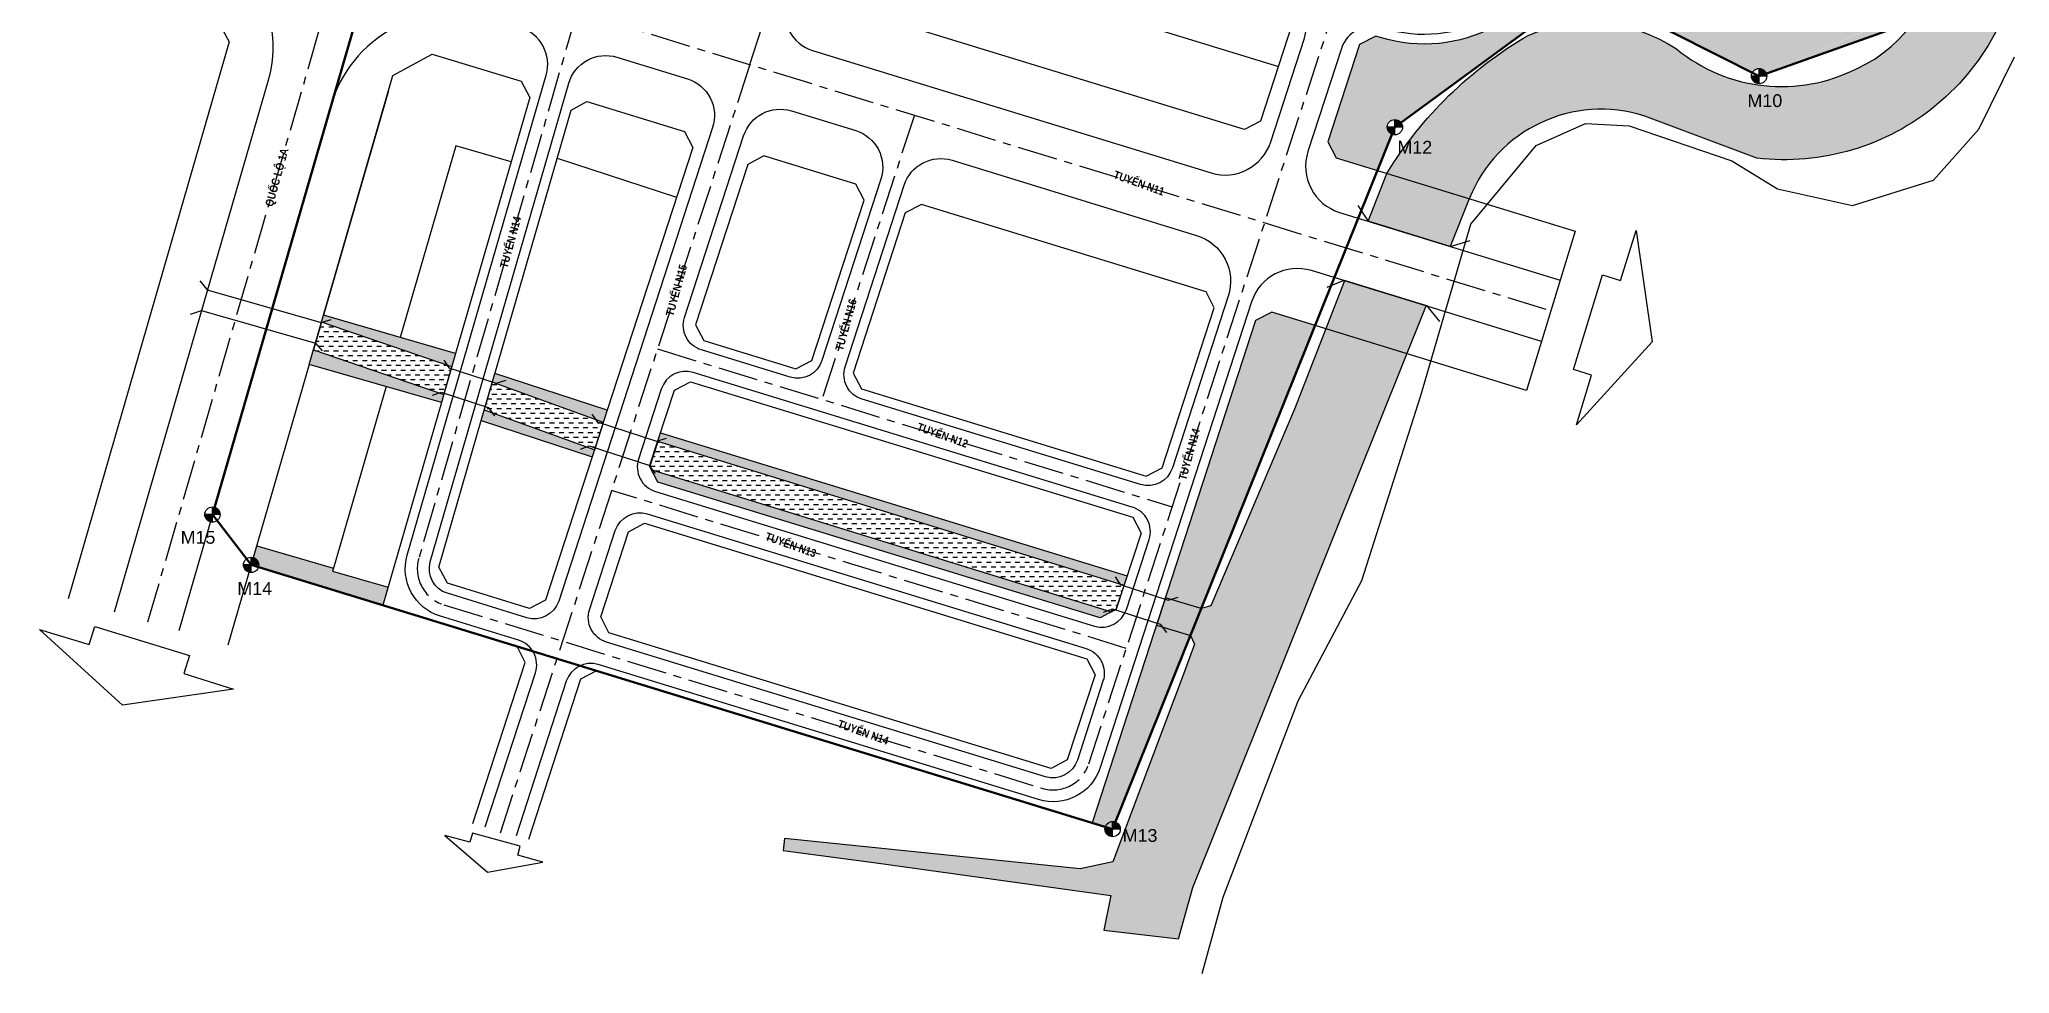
# Model space of a CAD drawing. Header units: metres. Extents: x 585742 to 586666, y 1565908 to 1566766.
# Drawn here: x 585742 to 586358, y 1565908 to 1566200 of the extents above; entities that cross this region are included whole.
import ezdxf
from ezdxf.enums import TextEntityAlignment as Align

# ---------------------------------------------------------------- set-up
doc = ezdxf.new("R2010")
doc.units = ezdxf.units.M
doc.linetypes.add('CENTER', pattern=[2, 1.25, -0.25, 0.25, -0.25])
for name, color, linetype in [('1.toado RG-IDC', 7, 'Continuous'), ('center', 234, 'CENTER'), ('GHI-CHUS', 7, 'Continuous'), ('QHCT_Cây xanh đô thị', 72, 'Continuous'), ('QHCT_Mặt nước', 152, 'Continuous'), ('QHCT_Đất cây xanh chuyên đề', 94, 'Continuous'), ('redline', 1, 'Continuous')]:
    doc.layers.add(name, color=color, linetype=linetype)
doc.layers.add('4-TEXT', color=7, linetype='Continuous', lineweight=13)
doc.layers.add('QH_Ranh giới lập quy hoạch', color=1, linetype='QH_Ranh giới lập quy hoạch', lineweight=70)
doc.styles.add('AvantH', font='')
doc.styles.add('tu', font='', dxfattribs={"height": 50})
doc.styles.add('Wingding', font='wingding.ttf')
doc.styles.get('AvantH').set_extended_font_data('.VnAvantH', bold=True)
doc.styles.get('tu').set_extended_font_data('.VnArialH')
doc.linetypes.add('QH_Ranh giới lập quy hoạch', pattern='A,1.035069,["l",Wingding,S=1.5,R=0,X=0,Y=-0.68],2.464931', length=3.5)
pattern_1 = [(49.99999999999999, (0, 0), (1.291068328681356, -0.1129538429686712), [0.135, -1.485]), (355, (0, 0), (-0.2497524005034, 1.353945840660021), [0.108, -1.188]), (100.4514, (0.1075890240026638, -0.009412812069058418), (1.041316887085239, 1.240991175709717), [0.114732342, -1.2620558016]), (46.18420000000001, (0, 0.3600000001024455), (1.92103388752616, -0.2979342257922326), [0.2025, -2.2275]), (96.6356, (0.1600861409679055, 0.3351720473729074), (1.682392869987666, 1.753412167620795), [0.1720985184, -1.8930834]), (351.1842, (0, 0.3600000001024455), (1.682391501240529, 1.753413481665584), [0.162, -1.782]), (21, (0.1800000000512227, 0.2700000000186265), (1.074432693813231, -0.7247140031976098), [0.135, -1.485]), (326.0000000000001, (0.1800000000512227, 0.2700000000186265), (0.4379675974588471, 1.305270081084335), [0.108, -1.188]), (71.4514, (0.2695360194193199, 0.2096071091946214), (1.512400731446682, 0.5805548940779143), [0.114732342, -1.2620558016]), (37.50000000000001, (0, 0), (0.0218877395711232, 0.5992089368963607), [0, -1.1736, 0, -1.206, 0, -1.1925]), (7.499999999999999, (0, 0), (0.4735251673958675, 0.7099410813882484), [0, -0.6876, 0, -1.1466, 0, -0.4545]), (327.5, (-0.4013999999733642, 0), (0.9608803851103364, -0.04059876912188364), [0, -0.45, 0, -1.404, 0, -1.863]), (317.5, (-0.5814000000245869, 0), (1.049735104816295, 0.1801889681981717), [0, -0.585, 0, -0.9323999999999999, 0, -1.323])]
pattern_2 = [(0, (0, -2000), (1.5, 1.5), [1.5, -1.5])]
pattern_3 = [(49.99999999999999, (0, -2000), (1.291068328681356, -0.1129538429686712), [0.135, -1.485]), (355, (0, -2000), (-0.2497524005034, 1.353945840660021), [0.108, -1.188]), (100.4514, (0.1075890240026638, -2000.009412812069), (1.041316887085239, 1.240991175709717), [0.1147323419999999, -1.262055801599999]), (46.18420000000001, (0, -1999.639999999898), (1.92103388752616, -0.2979342257922326), [0.2025, -2.2275]), (96.6356, (0.1600861409679055, -1999.664827952627), (1.682392869987666, 1.753412167620795), [0.1720985184, -1.8930834]), (351.1842, (0, -1999.639999999898), (1.682391501240529, 1.753413481665584), [0.162, -1.782]), (21, (0.1800000000512227, -1999.729999999981), (1.074432693813231, -0.7247140031976098), [0.135, -1.485]), (326.0000000000001, (0.1800000000512227, -1999.729999999981), (0.4379675974588471, 1.305270081084335), [0.108, -1.188]), (71.4514, (0.2695360194193199, -1999.790392890805), (1.512400731446682, 0.5805548940779143), [0.114732342, -1.2620558016]), (37.50000000000001, (0, -2000), (0.0218877395711232, 0.5992089368963607), [0, -1.1736, 0, -1.206, 0, -1.1925]), (7.499999999999999, (0, -2000), (0.4735251673958675, 0.7099410813882484), [0, -0.6876, 0, -1.1466, 0, -0.4545]), (327.5, (-0.4013999999733642, -2000), (0.9608803851103361, -0.04059876912188356), [0, -0.45, 0, -1.404, 0, -1.863]), (317.5, (-0.5814000000245869, -2000), (1.049735104816295, 0.1801889681981719), [0, -0.585, 0, -0.9323999999999999, 0, -1.323])]

# ---------------------------------------------------------------- blocks, each defined once
blk = doc.blocks.new('moc1')
h = blk.add_hatch(color=256)
h.dxf.hatch_style = 1
h.paths.add_polyline_path([(0, -5.587935447692871e-09), (1.196016611065716, -1.862645149230957e-09, 0.4142135623730951), (4.656612873077393e-10, 1.196016604080796)])
h.paths.add_polyline_path([(0, -5.587935447692871e-09), (-1.196016611531377, -3.725290298461914e-09, 0.4142135630691043), (0, -1.196016615256667)])
at = {"linetype": 'Continuous'}
for points in [[(1.196016611065716, 5.587935447692871e-09), (-1.196016611531377, 3.725290298461914e-09)], [(4.656612873077393e-10, -1.196016602218151), (4.656612873077393e-10, 1.196016613394022)]]:
    blk.add_lwpolyline(points, dxfattribs=at)
blk.add_circle((0, 0), 1.196016611408292, dxfattribs=at)

msp = doc.modelspace()

# ---------------------------------------------------------------- hatches: boundary and pattern name
at = {"layer": 'QHCT_Cây xanh đô thị'}
h = msp.add_hatch(dxfattribs=at)
h.set_pattern_fill('AR-CONC', color=256, scale=0.18, style=0)
h.set_pattern_definition(pattern_1)
edge = h.paths.add_edge_path()
edge.add_line((586321.5579736363, 1566206.886414631), (586345.15581518, 1566311.665031061))
edge.add_arc((586345.6813758363, 1566313.998613914), 2.392033222816584, 69.82772124010239, 257.3078267510392, ccw=False)
edge.add_line((586346.5062543572, 1566316.243919765), (586360.9031854324, 1566355.432130833))
edge.add_arc((586361.7280639532, 1566357.677436684), 2.392033222816584, 37.774016883437525, 249.827721244643, ccw=False)
edge.add_line((586363.61880566, 1566359.142673436), (586417.1989139923, 1566400.664761614))
edge.add_arc((586419.0896556991, 1566402.129998365), 2.392033222816585, 6.016612112044527, 217.7740168790293, ccw=False)
edge.add_line((586421.4685125194, 1566402.380723649), (586483.6396672088, 1566408.933400655))
edge.add_arc((586486.0185240291, 1566409.184125938), 2.392033222816584, 30.59624086889579, 186.016612100952, ccw=False)
edge.add_line((586488.0775274383, 1566410.40163483), (586545.764566679, 1566444.512546382))
edge.add_arc((586547.823570088, 1566445.730055273), 2.392033222816584, 45.45941508711752, 210.5962408717345, ccw=False)
edge.add_line((586549.5013764264, 1566447.434986013), (586598.3221936619, 1566497.045069259))
edge.add_arc((586600, 1566498.75), 2.392033222816584, 76.79384823067369, 225.4594151009034, ccw=False)
edge.add_line((586600.5464729082, 1566501.07877442), (586613.2677666976, 1566555.290105141))
edge.add_line((586613.2677666976, 1566555.290105141), (586437.3675971475, 1566612.463342351))
edge.add_line((586437.3675971475, 1566612.463342351), (586435.4394757096, 1566612.929832278))
edge.add_line((586435.4394757096, 1566612.929832278), (586434.2202502445, 1566609.178237617))
edge.add_line((586434.2202502445, 1566609.178237617), (586436.7880942399, 1566604.137783548))
edge.add_line((586436.7880942399, 1566604.137783548), (586596.1523535495, 1566552.346217307))
edge.add_line((586596.1523535495, 1566552.346217307), (586569.7393312828, 1566471.072400425))
edge.add_arc((586562.1310332199, 1566473.5450105), 8, 296.9964295776953, 341.99642957884004, ccw=False)
edge.add_line((586565.7625130217, 1566466.416731995), (586454.1896251937, 1566409.576263673))
edge.add_arc((586450.558145392, 1566416.704542179), 7.999999999999998, 251.9964295830624, 296.9964295769525, ccw=False)
edge.add_line((586448.0855353171, 1566409.096244116), (586380.5362530577, 1566431.048990247))
edge.add_line((586380.5362530577, 1566431.048990247), (586375.4957989885, 1566428.481146253))
edge.add_line((586375.4957989885, 1566428.481146253), (586310.9070415967, 1566229.739532035))
edge.add_line((586310.9070415967, 1566229.739532035), (586300.8261334581, 1566224.603844048))
edge.add_line((586300.8261334581, 1566224.603844048), (586297.8891086597, 1566225.558343602))
edge.add_line((586297.8891086597, 1566225.558343602), (586291.7075834721, 1566206.537598444))
edge.add_line((586291.7075834721, 1566206.537598444), (586263.1764657355, 1566215.809886225))
edge.add_line((586263.1764657355, 1566215.809886225), (586269.3579909237, 1566234.830631385))
edge.add_line((586269.3579909237, 1566234.830631385), (586228.9797802435, 1566247.953089224))
edge.add_line((586228.9797802435, 1566247.953089224), (586223.9393261743, 1566245.385245231))
edge.add_line((586223.9393261743, 1566245.385245231), (586219.3710006499, 1566231.330477712))
edge.add_arc((586174.8582768163, 1566245.619631533), 46.74999999997702, 252.9156789504253, 342.202705263808, ccw=False)
edge.add_line((586161.1241196868, 1566200.932548075), (586159.6913465007, 1566201.377157974))
edge.add_line((586159.6913465007, 1566201.377157974), (586154.6347517323, 1566198.758499183))
edge.add_line((586154.6347517323, 1566198.758499183), (586144.7342915217, 1566168.294477747))
edge.add_line((586144.7342915217, 1566168.294477747), (586147.3214337064, 1566163.315062532))
edge.add_line((586147.3214337064, 1566163.315062532), (586160.2160958195, 1566159.351450781))
edge.add_line((586160.2160958195, 1566159.351450781), (586164.7673973348, 1566170.669678975))
edge.add_arc((586165.6598333216, 1566172.888998905), 2.392033222816585, 36.32531482160391, 248.0938862147132, ccw=False)
edge.add_line((586167.5870146819, 1566174.305965716), (586223.0140097713, 1566215.058857028))
edge.add_arc((586224.941191131, 1566216.475823839), 2.392033222816585, -26.860944159509586, 216.3253148433425, ccw=False)
edge.add_line((586227.0751376655, 1566215.395039344), (586277.3359191669, 1566189.939353108))
edge.add_arc((586279.469865701, 1566188.858568612), 2.392033222816584, 23.187186949217278, 153.139055821785, ccw=False)
edge.add_line((586281.6686786453, 1566189.80039905), (586321.5579736363, 1566206.886414631))
h = msp.add_hatch(dxfattribs=at)
h.set_pattern_fill('AR-CONC', color=256, scale=0.18, style=0)
h.set_pattern_definition(pattern_1)
h.paths.add_polyline_path([(586321.5279581031, 1566206.753140321), (586279.4698656836, 1566188.858568621), (586320.7946385526, 1566203.497070992)])
h = msp.add_hatch(dxfattribs=at)
h.set_pattern_fill('AR-CONC', color=256, scale=0.18, style=0)
h.set_pattern_definition(pattern_3)
h.paths.add_polyline_path([(585827.6897235858, 1566103.260400748), (585826.3879330682, 1566098.762240626), (585867.6798240212, 1566086.812156451), (585868.4250693129, 1566089.350571125)])
h.paths.add_polyline_path([(585830.8374669239, 1566114.136999838), (585830.1965038554, 1566111.92223911), (585870.9189897114, 1566098.004653048), (585872.1293578767, 1566102.186915663)])
h = msp.add_hatch(dxfattribs=at)
h.set_pattern_fill('AR-CONC', color=256, scale=0.18, style=0)
h.set_pattern_definition([(49.99999999999999, (375.0355052397354, -1372.369883156382), (1.291068328681356, -0.1129538429686712), [0.135, -1.485]), (355, (375.0355052397354, -1372.369883156382), (-0.2497524005034, 1.353945840660021), [0.108, -1.188]), (100.4514, (375.143094263738, -1372.379295968218), (1.041316887085239, 1.240991175709717), [0.1147323419999999, -1.262055801599999]), (46.18420000000001, (375.0355052397354, -1372.009883156279), (1.92103388752616, -0.2979342257922326), [0.2025, -2.2275]), (96.6356, (375.1955913807033, -1372.034711109009), (1.682392869987666, 1.753412167620795), [0.1720985184, -1.8930834]), (351.1842, (375.0355052397354, -1372.009883156279), (1.682391501240529, 1.753413481665584), [0.162, -1.782]), (21, (375.2155052396702, -1372.099883156363), (1.074432693813231, -0.7247140031976098), [0.135, -1.485]), (326.0000000000001, (375.2155052396702, -1372.099883156363), (0.4379675974588471, 1.305270081084335), [0.108, -1.188]), (71.4514, (375.3050412591547, -1372.160276047187), (1.512400731446682, 0.5805548940779143), [0.114732342, -1.2620558016]), (37.50000000000001, (375.0355052397354, -1372.369883156382), (0.0218877395711232, 0.5992089368963607), [0, -1.1736, 0, -1.206, 0, -1.1925]), (7.499999999999999, (375.0355052397354, -1372.369883156382), (0.4735251673958675, 0.7099410813882484), [0, -0.6876, 0, -1.1466, 0, -0.4545]), (327.5, (374.634105239762, -1372.369883156382), (0.9608803851103361, -0.04059876912188356), [0, -0.45, 0, -1.404, 0, -1.863]), (317.5, (374.4541052397108, -1372.369883156382), (1.049735104816295, 0.1801889681981719), [0, -0.585, 0, -0.9323999999999999, 0, -1.323])])
h.paths.add_polyline_path([(586140.7467448098, 1566110.934848017), (586127.1844889914, 1566115.103667337), (586122.1296836438, 1566112.490006591), (586093.9629444019, 1566025.82007439), (586105.1568434611, 1566022.429477952)])
h = msp.add_hatch(dxfattribs=at)
h.set_pattern_fill('AR-CONC', color=256, scale=0.18, style=0)
h.set_pattern_definition(pattern_3)
h.paths.add_polyline_path([(585881.0803495347, 1566084.515394763), (585880.1089521316, 1566081.159504312), (585914.906491918, 1566069.884879094), (585915.2440701963, 1566070.923617949), (585915.6453637634, 1566072.15841073)])
h.paths.add_polyline_path([(585918.3422702794, 1566080.752187703), (585919.5449115715, 1566084.452752052), (585884.3703230427, 1566095.884092054), (585883.5867921881, 1566093.177348916)])
h = msp.add_hatch(dxfattribs=at)
h.set_pattern_fill('AR-CONC', color=256, scale=0.18, style=0)
h.set_pattern_definition(pattern_3)
h.paths.add_polyline_path([(586081.009099843, 1566029.63923279), (586081.9970355086, 1566032.679141542), (585936.2634696817, 1566077.363441325), (585935.3817227901, 1566074.65027873)])
h.paths.add_polyline_path([(585933.4354425756, 1566065.804216693), (585935.451932014, 1566061.926325065), (586073.6231458578, 1566019.629027801), (586077.0825239319, 1566021.427891725)])
h = msp.add_hatch(dxfattribs=at)
h.set_pattern_fill('AR-CONC', color=256, scale=0.18, style=0)
h.set_pattern_definition(pattern_1)
h.paths.add_polyline_path([(585833.706923408, 1566034.182472491), (585833.9972245563, 1566035.129317336), (585809.9832410375, 1566042.078057943), (585808.2487675159, 1566036.084820535), (585849.3651222973, 1566023.4766994), (585851.0019145893, 1566029.176761282)])
h = msp.add_hatch(dxfattribs=at)
h.set_pattern_fill('AR-CONC', color=256, scale=0.18, style=0)
h.set_pattern_definition(pattern_3)
h.paths.add_polyline_path([(586101.7830797209, 1566014.039564043), (586091.1809017773, 1566017.259642756), (586071.1769525049, 1565955.706869028), (586077.4527994667, 1565953.534747337)])
at = {"layer": 'QHCT_Mặt nước'}
h = msp.add_hatch(dxfattribs=at)
h.set_pattern_fill('DASH', color=256, scale=12, style=0)
h.set_pattern_definition(pattern_2)
edge = h.paths.add_edge_path()
edge.add_arc((586440.5965955728, 1566565.348670264), 167.0882004647848, 265.284162241242, 309.6422113280556)
edge.add_arc((586466.2596782469, 1566567.010423792), 153.4145653304048, 301.8417864411517, 354.6009055730718)
edge.add_line((586618.9936124764, 1566552.575251804), (586622.4486713046, 1566587.065337867))
edge.add_line((586622.4486713046, 1566587.065337867), (586655.4977883907, 1566577.708506623))
edge.add_arc((586390.5690091751, 1566623.565910294), 268.8682940180623, 314.24888279906776, 350.1797868535283, ccw=False)
edge.add_arc((586445.6572925447, 1566554.977371376), 181.4923883871878, 277.7339975842478, 316.90129199833774, ccw=False)
edge.add_arc((586459.5092926902, 1566284.623718124), 91.12755179813149, 83.33781107319786, 153.2601849000255)
edge.add_arc((586698.0155355483, 1566221.352747361), 336.4542998675398, 161.9457773765726, 178.1471398770515)
edge.add_arc((586287.3414334236, 1566237.285043516), 74.56717089866416, 263.4175363972839, 356.1138211858392, ccw=False)
edge.add_line((586278.7935670457, 1566163.209427041), (586243.7496878367, 1566176.371530011))
edge.add_arc((586230.1535587128, 1566134.09225366), 44.41161937958561, 72.17329749002623, 158.2697254224799)
edge.add_line((586188.8979590898, 1566150.535107295), (586182.9190197447, 1566135.648927898))
edge.add_line((586182.9190197447, 1566135.648927898), (586157.2749296057, 1566143.530399165))
edge.add_line((586157.2749296057, 1566143.530399165), (586163.1257490498, 1566158.457070173))
edge.add_arc((586271.4962839866, 1566091.676583493), 127.2941720728616, 120.28785863145, 148.3576422751385, ccw=False)
edge.add_arc((586226.5304554317, 1566156.341453495), 49.17193635003183, 56.567901999739775, 113.02696551096241, ccw=False)
edge.add_arc((586286.534498683, 1566237.365449861), 51.79094563375161, 230.5433512001585, 297.0569886286788)
edge.add_arc((586292.1735176543, 1566230.655385637), 43.29503470580177, 294.44955525361, 360.8080113758326)
edge.add_arc((586669.2046288133, 1566219.486974074), 333.9481788752984, 157.142927265765, 177.9786546956597, ccw=False)
edge.add_arc((586486.1235860158, 1566258.04713277), 154.4206887485129, 118.72089501570659, 143.8207691898189, ccw=False)
edge.add_line((586411.9177510667, 1566393.469594618), (586426.8596067551, 1566398.826113615))
h = msp.add_hatch(dxfattribs=at)
h.set_pattern_fill('DASH', color=256, scale=12, style=0)
h.set_pattern_definition(pattern_2)
h.paths.add_polyline_path([(586175.4387016165, 1566117.024661757), (586149.9553917985, 1566124.856718696), (586134.2409999999, 1566084.766), (586108.123852437, 1566023.298564566), (586105.1537780298, 1566022.421854803), (586093.9629444017, 1566025.82007439), (586091.1809017773, 1566017.259642756), (586101.7843293606, 1566014.042671661), (586103.0086801724, 1566011.3735489), (586099.6036439483, 1566001.940762335), (586077.5313736623, 1565943.33507551), (586067.257, 1565941.066), (585974.8885097969, 1565950.64220189), (585974.4788333714, 1565946.820164917), (586003.5139999896, 1565943.025000001), (586076.8422855297, 1565932.750786075), (586074.7523935736, 1565921.938053554), (586098.0860641773, 1565919.280150214), (586102.4627604423, 1565935.331406602)])
h = msp.add_hatch(dxfattribs=at)
h.set_pattern_fill('DASH', color=256, scale=12, style=0)
h.set_pattern_definition(pattern_2)
h.paths.add_polyline_path([(585870.9190786931, 1566098.004960512), (585830.1963350497, 1566111.922297014), (585827.6898923963, 1566103.260342861), (585868.4250693129, 1566089.350571125)])
h = msp.add_hatch(dxfattribs=at)
h.set_pattern_fill('DASH', color=256, scale=12, style=0)
h.set_pattern_definition(pattern_2)
h.paths.add_polyline_path([(585918.3876162452, 1566080.595831002), (585883.5867921881, 1566093.177348916), (585881.0803495347, 1566084.515394763), (585915.6043918236, 1566072.032914654)])
h = msp.add_hatch(dxfattribs=at)
h.set_pattern_fill('DASH', color=256, scale=12, style=0)
h.set_pattern_definition(pattern_2)
h.paths.add_polyline_path([(586078.5963301365, 1566022.215065405), (586081.009099843, 1566029.63923279), (585935.3817227901, 1566074.65027873), (585932.8639970052, 1566066.903158226), (585933.4354425756, 1566065.804216693), (586077.0825239319, 1566021.427891725)])

# ---------------------------------------------------------------- linework, layer by layer
at = {"ltscale": 5}
for points in [[(586442.4236014239, 1566644.126546698), (586431.6762147094, 1566611.056503658, 0.4142135623002536), (586436.8119026986, 1566600.975595522), (586577.6309346393, 1566555.211016612, -0.4142135623012843), (586587.581330118, 1566535.679257098), (586567.2702902331, 1566473.181426805, -0.1989123673874809), (586563.2934719719, 1566468.525758375), (586455.1951698787, 1566413.455407187, -0.1989123673625159), (586449.0910800017, 1566412.975387629), (586384.6256698585, 1566433.925910504, 0.414213562373191), (586372.0245346859, 1566427.506300519), (586311.299230554, 1566240.652652026, -0.4142135623800285), (586291.7674710355, 1566230.70225655), (586230.858046279, 1566250.49712474, 0.4142135623911071), (586220.7771381404, 1566245.361436752), (586216.5161936308, 1566232.252490227, -0.410609051427011), (586162.0054559447, 1566203.800168413), (586161.4203990255, 1566203.979980186, 0.4095221679217786), (586148.9722388826, 1566197.512008549), (586138.4871021335, 1566165.248919106, 0.4189373385252781), (586148.3467975312, 1566146.27442188), (586217.3363649946, 1566125.075431477)], [(585767.8828849597, 1566242.283130325), (585786.7639581672, 1566236.480209063, -0.4093865310428269), (585813.4365215139, 1566187.126898569), (585765.4563598669, 1566021.314120864)], [(585881.4282113046, 1565954.224700725), (585897.088964025, 1566002.413319881, 0.4189560816108743), (585891.8299721124, 1566012.533201598), (585867.3675779307, 1566020.048254773, -0.4094219727287641), (585857.030024378, 1566039.173141704), (585900.4399182149, 1566189.196330837, 0.4093844562814509), (585892.4381255019, 1566204.002242052), (585883.3203330168, 1566206.804510297, 0.419057125883583), (585833.1454686474, 1566179.687945371), (585785.6288096408, 1566015.476975152)], [(586211.4607897388, 1566105.957962622), (586139.5525472205, 1566128.053935684, 0.4095221391169243), (586120.8803074636, 1566118.351979636), (586073.5674327299, 1565972.768852441, -0.4094948988021163), (586054.2796084549, 1565962.73260962), (585916.6911245235, 1566004.923431722, 0.4093365943881841), (585906.7374582589, 1565999.74756188), (585891.0398428396, 1565951.445515062)]]:
    msp.add_lwpolyline(points, format="xyb", dxfattribs=at)
for points in [[(585987.7781481388, 1566249.112264233), (585975.7424585283, 1566212.078076077, 0.4189205721393175), (585983.6295603822, 1566196.898679388), (586108.1941140373, 1566158.614928798, 0.4095221680123556), (586126.8663542544, 1566168.316886255), (586137.4010965271, 1566200.732613446, 0.4189205714138514), (586130.8285116395, 1566213.382110662), (585997.736676247, 1566254.286641524, 0.4095221672112629)], [(585922.5522429011, 1566194.746949713), (585944.5752634761, 1566187.978380311, -0.4189205721887415), (585952.4623653318, 1566172.798983621), (585904.3573388491, 1566024.778333398, -0.4093366214944569), (585894.4036718743, 1566019.602463773), (585869.5699970925, 1566027.217588761, -0.4094219727236384), (585864.2344855759, 1566037.088498126), (585907.4997598142, 1566186.611898065, -0.4190592209150614)], [(586005.0421717783, 1566156.639071865), (585986.6217528044, 1566099.958874529, -0.4093022705988328), (585976.668985966, 1566094.78272894), (585948.9383340628, 1566103.282627545, -0.4191419695565208), (585943.6745048892, 1566113.403993635), (585962.1413516622, 1566170.227050742, -0.4095221672073535), (585977.0791438246, 1566177.988616678), (585997.1550699224, 1566171.818468554, -0.4189205721875816)], [(586027.2689590689, 1566162.563246366), (586103.7026792007, 1566139.072057333, -0.41892056542005), (586113.5615566268, 1566120.0978118), (586096.1100312275, 1566066.398925674, -0.4093022772998065), (586086.1572643325, 1566061.22277991), (585999.1403763008, 1566087.894880068, -0.4191419695717667), (585993.8765471268, 1566098.016246159), (586012.3311669065, 1566154.801680429, -0.4095221672099592)], [(586083.5819735834, 1566054.168034953), (585946.3630427959, 1566096.227882746, 0.4093022705960491), (585936.4102759577, 1566091.051737158), (585929.3019999386, 1566069.179352602, 0.419123018888792), (585934.5653359556, 1566059.058137689), (586071.7814067735, 1566016.989487971, 0.4093210968246212), (586081.7346668252, 1566022.165482557), (586088.845802814, 1566044.046669037, 0.4191419628127313)], [(586056.4783911972, 1565969.903059707), (585919.2646910981, 1566011.978956217, -0.4191074069696349), (585914.0017613508, 1566022.100046561), (585922.0388626475, 1566046.830455143, -0.409336594385197), (585931.9925289119, 1566052.006324985), (586069.1929929627, 1566009.934487242, -0.4213173877477074), (586074.4371308199, 1565999.756304219), (586066.4333972746, 1565975.083056002, -0.4094948988151286)]]:
    msp.add_lwpolyline(points, format="xyb", close=True, dxfattribs=at)
for points in [[(586154.0306832187, 1566148.366668968), (586157.2749296057, 1566143.530399165), (586182.9190197447, 1566135.648927898), (586189.1365589593, 1566137.505385685)], [(586144.4465018655, 1566122.857039866), (586149.8469499245, 1566125.036443681), (586175.4910400634, 1566117.154972413), (586179.5927143126, 1566112.127000878)], [(585868.4365269033, 1566100.082265117), (585870.0586500968, 1566097.664130216), (585884.8081531298, 1566092.870164199), (585887.916922737, 1566093.798393093)], [(585864.8677485599, 1566089.100917228), (585867.6015371004, 1566090.103444172), (585882.3513287219, 1566085.310366159), (585884.3204701977, 1566082.73189002)], [(585914.7437580352, 1566083.255718146), (585916.3658812287, 1566080.837583244), (585934.943975692, 1566074.799481862), (585938.0527452993, 1566075.727710755)], [(585911.1749796919, 1566072.274370256), (585913.9087682323, 1566073.2768972), (585932.4871512841, 1566067.239683821), (585934.45629276, 1566064.661207682)], [(586078.231311234, 1566032.414565014), (586079.8534344274, 1566029.996430112), (586094.7764456176, 1566025.062884973), (586097.8852152248, 1566025.991113866)], [(586074.6364703745, 1566021.378038425), (586077.3702646036, 1566022.380549856), (586092.3425034592, 1566017.598479773), (586094.311630304, 1566015.019992461)]]:
    msp.add_lwpolyline(points, dxfattribs=at)
at = {"ltscale": 5, "elevation": 14.25}
for points in [[(585792.1903933539, 1566124.852463769), (585794.5546748729, 1566122.070045116), (585830.1263895084, 1566111.876429677), (585833.2351591156, 1566112.804658571)], [(585789.2723011255, 1566114.452168436), (585792.7389211837, 1566115.598565416), (585828.3162271271, 1566105.42487781), (585830.4883808864, 1566103.014938932)]]:
    msp.add_lwpolyline(points, dxfattribs=at)
at = {"layer": 'center', "linetype": 'CENTER', "ltscale": 10}
for p, q in [((585964.1028637465, 1566192.439920101), (586059.2084627734, 1566485.082781713)), ((586070.0004150022, 1565973.925954221), (586219.4296155812, 1566433.724213361)), ((585910.0856277308, 1566209.04008327), (585860.6322549717, 1566038.130819896)), ((585964.1028637462, 1566192.439920101), (585885.337096464, 1565950.075224748)), ((585935.2227374909, 1566103.574880844), (586096.1022282605, 1566054.24198771)), ((585868.4687875115, 1566023.632921767), (586055.378999826, 1565966.317834664))]:
    msp.add_line(p, q, dxfattribs=at)
for points in [[(585776.0086951801, 1566018.26067324), (585849.1000153387, 1566270.688456853)], [(585837.6688569639, 1566231.296700485), (586214.3985773667, 1566115.516697049)], [(586015.4878392355, 1566176.647785681), (585986.6181123425, 1566087.814745584)], [(586081.7282947296, 1566010.012947425), (585920.8488029357, 1566059.345840873)]]:
    msp.add_lwpolyline(points, dxfattribs=at)
for centre, radius, start, end in [((585871.9192441979, 1566034.864878348), 11.74999999947726, 163.8619602132842, 252.9230439604519), ((586058.8237594556, 1565977.5515398), 11.74999999992735, 252.9521031813987, 342.0275005797324)]:
    msp.add_arc(centre, radius, start, end, dxfattribs=at)
at = {"layer": 'QH_Ranh giới lập quy hoạch', "ltscale": 1.5}
msp.add_lwpolyline([(585808.2487675159, 1566036.084820535), (586077.452799463, 1565953.534747328), (586165.6598333224, 1566172.888998905), (586224.9411911318, 1566216.475823839), (586279.469865702, 1566188.858568612), (586320.7946385535, 1566203.497071004), (586345.6813758363, 1566313.998613914), (586361.7280639533, 1566357.677436684), (586419.089655699, 1566402.129998366), (586486.018524029, 1566409.184125939), (586547.8235700888, 1566445.730055273), (586599.9999999999, 1566498.75), (586617.1445946288, 1566571.811066343), (586617.1445946288, 1566571.811066343), (586133.2450551884, 1566729.072896313), (585968.4971788297, 1566222.138599327), (585945.0070981144, 1566213.468481766), (585851.3277163358, 1566242.257312796), (585796.1465913428, 1566051.824426097), (585808.2487675159, 1566036.084820535)], dxfattribs=at)
at = {"layer": 'QHCT_Mặt nước'}
msp.add_lwpolyline([(586426.8596067551, 1566398.826113615, 0.1960021156969463), (586547.1974429348, 1566436.683499855, 0.2343597009576437), (586618.9936124764, 1566552.575251804), (586622.4486713046, 1566587.065337867), (586655.4977883907, 1566577.708506623, -0.1580754041194687), (586578.1789843614, 1566430.971370551, -0.1725830336393662), (586470.0814821209, 1566375.135924523, 0.3149264484557505), (586378.1270179843, 1566325.625621255, 0.07080977226370572), (586361.7371488056, 1566232.231281687, -0.4280649768829151), (586278.7935670457, 1566163.209427041), (586243.7496878367, 1566176.371530011, 0.3943965877213871), (586188.8979590898, 1566150.535107295), (586182.9190197447, 1566135.648927898), (586157.2749296057, 1566143.530399165), (586163.1257490498, 1566158.457070173, -0.1230936515395445), (586207.2961489371, 1566201.595412195, -0.2514566292311203), (586253.6216525628, 1566197.377369013, 0.2986529299383608), (586310.0929830259, 1566191.242788781, 0.297915579230306), (586335.4642471873, 1566231.265931847, -0.09116431294747174), (586361.479167225, 1566349.203690284, -0.1099588429046122), (586411.9177510667, 1566393.469594618), (586426.8596067551, 1566398.826113615)], format="xyb", dxfattribs=at)
for points in [[(586175.4387016165, 1566117.024661757), (586149.9553917985, 1566124.856718696), (586134.2409999999, 1566084.766), (586108.123852437, 1566023.298564566), (586105.1537780298, 1566022.421854803), (586093.9629444017, 1566025.82007439), (586091.1809017773, 1566017.259642756), (586101.7843293606, 1566014.042671661), (586103.0086801724, 1566011.3735489), (586099.6036439483, 1566001.940762335), (586077.5313736623, 1565943.33507551), (586067.257, 1565941.066), (585974.8885097969, 1565950.64220189), (585974.4788333714, 1565946.820164917), (586003.5139999896, 1565943.025000001), (586076.8422855297, 1565932.750786075), (586074.7523935736, 1565921.938053554), (586098.0860641773, 1565919.280150214), (586102.4627604423, 1565935.331406602)], [(585870.9190786931, 1566098.004960512), (585830.1963350497, 1566111.922297014), (585827.6898923963, 1566103.260342861), (585868.4250693129, 1566089.350571125)], [(585918.3876162452, 1566080.595831002), (585883.5867921881, 1566093.177348916), (585881.0803495347, 1566084.515394763), (585915.6043918236, 1566072.032914654)], [(586078.5963301365, 1566022.215065405), (586081.009099843, 1566029.63923279), (585935.3817227901, 1566074.65027873), (585932.8639970052, 1566066.903158226), (585933.4354425756, 1566065.804216693), (586077.0825239319, 1566021.427891725)]]:
    msp.add_lwpolyline(points, close=True, dxfattribs=at)
at = {"layer": 'QHCT_Đất cây xanh chuyên đề'}
msp.add_lwpolyline([(586105.477245994, 1565908.373565165), (586111.9806030793, 1565932.224215437), (586135.4402055818, 1565993.634806546), (586155.2926629777, 1566031.239978051), (586173.7398365975, 1566089.026743678), (586189.3874725973, 1566142.632519162), (586209.7781236736, 1566167.121334073), (586225.1804762653, 1566174.078301177), (586238.8502003785, 1566173.330226386), (586270.9545336828, 1566162.347602834), (586285.2340803184, 1566153.6570647), (586308.6450936932, 1566148.42793951), (586334.00399626, 1566156.314946191), (586348.1806418494, 1566172.231675251), (586359.2431319089, 1566194.888948437)], dxfattribs=at)
at = {"layer": 'redline'}
msp.add_lwpolyline([(586596.1523535496, 1566552.346217308), (586569.7393312828, 1566471.072400425, -0.1989123673874809), (586565.7625130216, 1566466.416731995), (586454.1896251937, 1566409.576263673, -0.198912367358435), (586448.0855353168, 1566409.096244116), (586380.5362530578, 1566431.048990247), (586375.4957989885, 1566428.481146253), (586310.9070415967, 1566229.739532035), (586300.8261334582, 1566224.603844048), (586228.9797802435, 1566247.953089225), (586223.9393261743, 1566245.385245231), (586219.3710006499, 1566231.330477712, -0.4105735547439598), (586161.1241196563, 1566200.932548085), (586159.6913465008, 1566201.377157974), (586154.6347517325, 1566198.758499183), (586144.7342915218, 1566168.294477747), (586147.3214337066, 1566163.315062532), (586222.0320075452, 1566140.350233686)], format="xyb", dxfattribs=at)
for points in [[(585982.1436732928, 1566218.833022403), (585991.8717354223, 1566248.766569624), (585996.9315343186, 1566251.395603576), (586131.0110250635, 1566210.187526074), (586133.5982137091, 1566205.208262019), (586123.7061813596, 1566174.770173372), (586118.6463824634, 1566172.14113942), (585983.6979922662, 1566213.616265038)], [(585997.1737350652, 1566155.074114428), (585968.4928563355, 1566163.888914268), (585963.4330574392, 1566161.259880317), (585947.148852513, 1566111.152879494), (585949.7369130286, 1566106.176456016), (585978.4247749769, 1566097.382828144), (585983.4854457433, 1566100.014702673), (585999.7609237107, 1566150.094850374)], [(586012.6668762021, 1566146.12832658), (585996.3944986011, 1566096.057718802), (585998.9825591167, 1566091.081295324), (586087.9126826605, 1566063.821738147), (586092.9733533394, 1566066.453612703), (586109.2225344436, 1566116.45284806), (586106.6353457104, 1566121.432112142), (586017.7266750985, 1566148.757360532)], [(586078.5963301365, 1566022.215065405), (586073.5357850519, 1566019.583600502), (585935.3648135712, 1566061.953039501), (585932.7768786502, 1566066.929872633), (585940.5056144061, 1566090.711430937), (585945.5661595779, 1566093.342895811), (586083.737130331, 1566050.973457024), (586086.3250653394, 1566045.996623864)], [(586058.2349034919, 1565972.502312314), (585920.0639309179, 1566014.871751651), (585917.475995997, 1566019.848584783), (585926.1316798487, 1566046.482390966), (585931.1922250206, 1566049.11385584), (586069.3631968017, 1566006.744416748), (586071.9511318104, 1566001.767583588), (586063.2954485761, 1565975.133777216)]]:
    msp.add_lwpolyline(points, close=True, dxfattribs=at)
for points in [[(585987.543951376, 1566235.449844629), (586129.2704296645, 1566191.891537029)], [(585791.2467316118, 1566218.363853002), (585801.415443459, 1566199.548278863)], [(585801.415443459, 1566199.548278863), (585751.0486956679, 1566025.483155177)], [(585830.8344069385, 1566114.137860661), (585852.5202715449, 1566189.083494944), (585864.8584151632, 1566195.751277514), (585892.5840423416, 1566187.228865624), (585895.2956796539, 1566182.211220133), (585872.139437505, 1566102.183998568), (585830.8344069385, 1566114.137860661)], [(585851.1367973255, 1566184.278575838), (585830.8344069385, 1566114.137860661)], [(585884.3609773413, 1566095.852891665), (585908.201873197, 1566178.244063313), (585913.1371577854, 1566180.911168487), (585943.6402575115, 1566171.535006205), (585946.2273996959, 1566166.55559099), (585919.5449115721, 1566084.452752054), (585884.3703230427, 1566095.884092054)], [(586222.0320075452, 1566140.350233686), (586206.7535467958, 1566090.645418657)], [(586221.4839036355, 1566097.137153628), (586230.5074894085, 1566126.767921635), (586236.193186452, 1566125.004494706), (586241.016293615, 1566140.555309816), (586246.0436481774, 1566105.790880497), (586222.3593064465, 1566079.850722507), (586227.1025392474, 1566095.426086255), (586221.4839036355, 1566097.137153628)], [(586206.7535467958, 1566090.645418657), (586127.1844889914, 1566115.103667337), (586122.1247366435, 1566112.474784517), (586071.1037585768, 1565955.481649037)], [(585872.1394484981, 1566102.184036559), (585867.6906214055, 1566086.809031633)], [(585826.3856012215, 1566098.762916122), (585801.0015484213, 1566011.03631659)], [(585880.1179931518, 1566081.190744328), (585884.3703230427, 1566095.884092054)], [(585850.3994008678, 1566091.813199186), (585833.9972245563, 1566035.129317336)], [(585867.6906214055, 1566086.809031633), (585849.3651222973, 1566023.4766994)], [(585880.117993412, 1566081.190746552), (585914.8196868238, 1566069.913089761), (585900.2645216272, 1566025.12639752), (585895.2039764554, 1566022.494932646), (585869.5724539463, 1566030.354711135), (585866.8600511783, 1566035.36976665), (585880.117993412, 1566081.190746552)], [(585936.1778294956, 1566077.394510356), (586081.9972237248, 1566032.679720689)], [(585809.9843281395, 1566042.081814277), (585833.9972245563, 1566035.129317336), (585833.7069234081, 1566034.182472491), (585851.0138460887, 1566029.174635499)], [(585877.5726441378, 1565955.302790574), (585893.9279203725, 1566005.628480005), (585891.3399854514, 1566010.605313137), (585849.3651222973, 1566023.4766994)], [(585759.366967574, 1566016.834067314), (585788.9977355816, 1566007.810481541), (585787.2343086521, 1566002.124784498), (585802.7851237622, 1565997.301677335), (585768.0206944433, 1565992.274322772), (585742.080536453, 1566015.958664503), (585757.6559002013, 1566011.215431702), (585759.366967574, 1566016.834067314)], [(586071.1037585776, 1565955.481649037), (585916.199939913, 1566002.98213214), (585911.1393947412, 1566000.350667266), (585894.8807662867, 1565950.322366036)], [(585892.3369545552, 1565948.171213544), (585877.4109367754, 1565952.302299535), (585876.6317252433, 1565949.429663857), (585868.7748475433, 1565951.560866834), (585882.1026787881, 1565940.122821798), (585899.3994474788, 1565943.169418721), (585891.5536111449, 1565945.340917177), (585892.3369545552, 1565948.171213544)]]:
    msp.add_lwpolyline(points, dxfattribs=at)
at = {"layer": 'redline', "linetype": 'ByBlock'}
for points in [[(585872.1710479157, 1566167.053304249), (585854.8483268843, 1566107.18813431)], [(585889.4618736646, 1566162.04925095), (585872.1710479157, 1566167.053304249)], [(585903.837498821, 1566163.161328145), (585941.1802512672, 1566151.025359604)]]:
    msp.add_lwpolyline(points, dxfattribs=at)
at = {"layer": 'redline'}
for points, elevation in [([(585826.3856012215, 1566098.762916122), (585830.8344069385, 1566114.137860661)], 14.25), ([(585867.6906209319, 1566086.80903177), (585826.3856012215, 1566098.762916122)], 14.24999999988358), ([(585919.5449115721, 1566084.452752054), (585914.8196868238, 1566069.913089761)], 14.25)]:
    msp.add_lwpolyline(points, dxfattribs=dict(at, elevation=elevation))

# ---------------------------------------------------------------- block references
at = {"layer": '1.toado RG-IDC', "xscale": 2, "yscale": 2, "zscale": 2}
for p in [(586279.4698657012, 1566188.858568612, 14.25), (586279.4698657012, 1566188.858568612, 14.25), (586165.6598333216, 1566172.888998905, 14.25), (586165.6598333216, 1566172.888998905, 14.25), (585796.1465913426, 1566051.824426096), (585796.1465913426, 1566051.824426096), (585808.2487675159, 1566036.084820535), (585808.2487675159, 1566036.084820535), (586077.452799463, 1565953.534747328), (586077.452799463, 1565953.534747328)]:
    msp.add_blockref('moc1', p, dxfattribs=at)

# ---------------------------------------------------------------- texts
at = {"layer": '4-TEXT', "ltscale": 1.5, "style": 'tu'}
for s, p in [('m10', (586281.2722634649, 1566181.188617845)), ('m12', (586171.8858580823, 1566166.655813087)), ('m15', (585791.6382968375, 1566044.689663834)), ('m14', (585809.3524087608, 1566028.715056929)), ('m13', (586086.0208575823, 1565951.563304636))]:
    msp.add_text(s, height=4, rotation=359.8960055667974, dxfattribs=at).set_placement(p, align=Align.MIDDLE)
at = {"layer": 'GHI-CHUS', "lineweight": 0, "style": 'AvantH', "width": 0.9}
for s, rotation, p in [('quèC Lé 1A', 74.61269879245503, (585814.9836196566, 1566147.848692973, 19.92)), ('TUYÕN N11', 340.2531627112521, (586077.4984569113, 1566157.033369176, 19.92)), ('TUYÕN N14', 74.61269879245503, (585888.3037353738, 1566128.631586728, 19.92)), ('TUYÕN N15', 74.61269879245503, (585940.1500694259, 1566113.629614141, 19.92)), ('TUYÕN N16', 74.61269879245503, (585993.1594633218, 1566102.835865261, 19.92)), ('TUYÕN N12', 340.2531627112521, (586016.107669136, 1566078.224018095, 19.92)), ('TUYÕN N14', 74.61269879245503, (586100.3921549144, 1566062.372737034, 19.92)), ('TUYÕN N13', 340.2531627112521, (585968.6794044401, 1566043.989119065, 19.92)), ('TUYÕN N14', 340.2531627112521, (585991.3104912334, 1565985.416222031, 19.92))]:
    msp.add_text(s, height=2.499999999999998, rotation=rotation, dxfattribs=at).set_placement(p)

doc.saveas('drawing.dxf')
